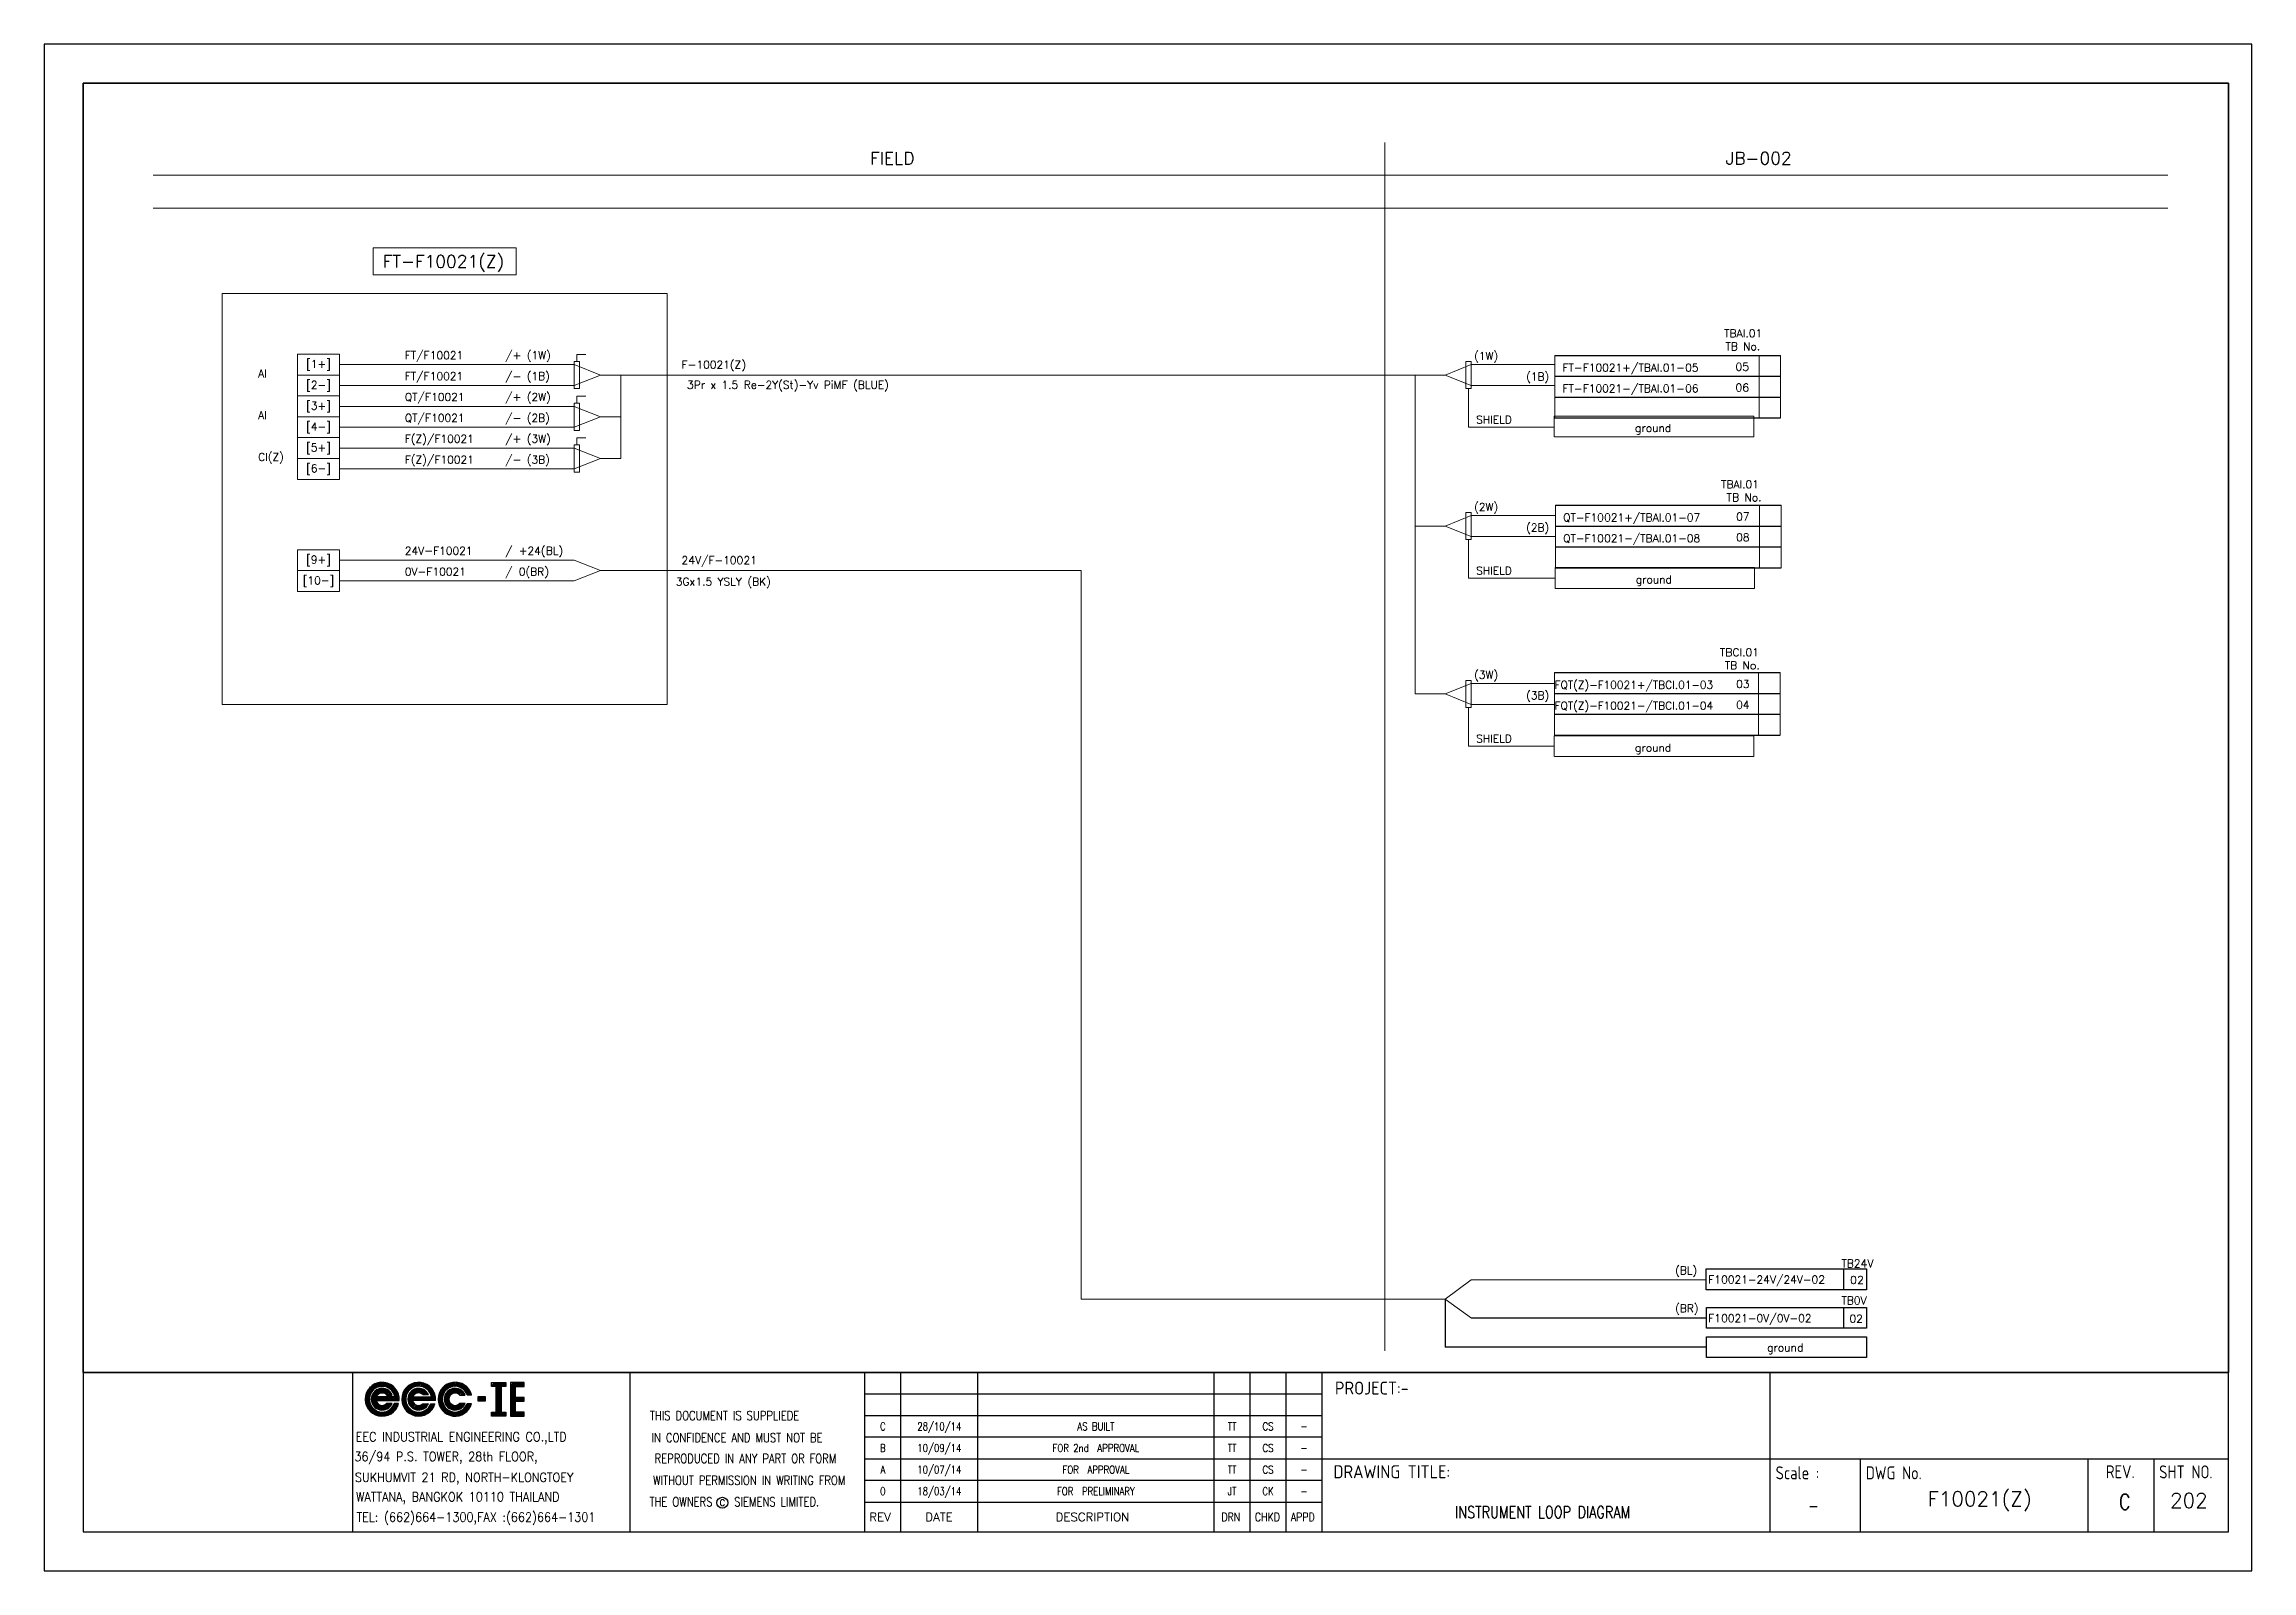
# Model space of a CAD drawing. Header units: millimetres. Extents: x -14942 to 24072, y -50285 to 2207.
# Drawn here: x 1053.3 to 1476.3, y -3573.9 to -3281.4 of the extents above; entities that cross this region are included whole.
import ezdxf
from ezdxf.enums import TextEntityAlignment as Align

# ---------------------------------------------------------------- set-up
doc = ezdxf.new("R2010")
doc.units = ezdxf.units.MM
doc.header["$MEASUREMENT"] = 0
doc.layers.get('0').update_dxf_attribs({"linetype": 'CONTINUOUS'})
for name, color, linetype in [('52049_PAPER A4$0$Frame_A1', 253, 'CONTINUOUS'), ('BORDER', 3, 'CONTINUOUS'), ('INSTRU', 4, 'CONTINUOUS'), ('INSTRUMENT', 1, 'CONTINUOUS'), ('LINE', 3, 'CONTINUOUS'), ('TEXT', 2, 'CONTINUOUS')]:
    doc.layers.add(name, color=color, linetype=linetype)
doc.styles.add('52049_PAPER A4$0$ISO Proportional', font='isocp.shx')
doc.styles.add('52049_PAPER A4$0$ROMANS', font='isocp.shx')
doc.styles.add('52049_PAPER A4$0$Romans-title', font='romans.shx')
doc.styles.add('ROMANS', font='romans')

# ---------------------------------------------------------------- blocks, each defined once
blk = doc.blocks.new('52049_PAPER A4$0$eec-ie')
at = {"layer": '52049_PAPER A4$0$Frame_A1', "color": 0, "lineweight": -3}
for p, q in [((0, 0), (0.87, 0.87)), ((0, -0.08), (0.3, 0.22)), ((0, -0.16), (0.26, 0.1)), ((0, -0.23), (0.24, 0)), ((0.01, 0.09), (0.78, 0.86)), ((0.04, 0.2), (0.68, 0.83)), ((0.09, 0.32), (0.55, 0.78)), ((0.26, 0.57), (0.3, 0.62)), ((0.34, -0.12), (1, 0.53)), ((0.35, -0.04), (0.92, 0.53)), ((0.35, -0.19), (1.07, 0.52)), ((0.36, 0.05), (0.82, 0.51)), ((0.37, -0.26), (0.66, 0.04)), ((0.39, -0.32), (0.74, 0.04)), ((0.4, 0.17), (0.7, 0.47)), ((0.41, -0.37), (0.82, 0.04)), ((1.69, 0.04), (0.64, 0.04)), ((0.65, 0.57), (0.96, 0.88)), ((0.68, -0.17), (0.9, 0.04)), ((0.76, -0.17), (0.98, 0.04)), ((0.77, 0.62), (1.03, 0.88)), ((0.84, -0.17), (1.05, 0.04)), ((0.87, 0.64), (1.1, 0.87)), ((0.87, 0.25), (1.13, 0.51)), ((0.92, -0.17), (1.13, 0.04)), ((0.95, 0.64), (1.17, 0.86)), ((0.96, 0.26), (1.19, 0.49)), ((1, -0.17), (1.21, 0.04)), ((1.03, 0.64), (1.23, 0.84)), ((1.03, 0.25), (1.24, 0.46)), ((1.07, -0.17), (1.29, 0.04)), ((1.09, 0.24), (1.29, 0.44)), ((1.1, 0.63), (1.29, 0.82)), ((1.15, 0.21), (1.34, 0.4)), ((1.15, -0.17), (1.37, 0.04)), ((1.16, 0.62), (1.35, 0.8)), ((1.19, 0.18), (1.38, 0.37)), ((1.22, 0.6), (1.4, 0.78)), ((1.22, 0.15), (1.54, 0.15)), ((1.23, -0.17), (1.44, 0.04)), ((1.25, 0.15), (1.42, 0.33)), ((1.28, 0.57), (1.45, 0.75)), ((1.31, -0.17), (1.52, 0.04)), ((1.32, 0.15), (1.46, 0.29)), ((1.33, 0.55), (1.5, 0.72)), ((1.38, 0.52), (1.54, 0.69)), ((1.39, -0.17), (1.6, 0.04)), ((1.4, 0.15), (1.49, 0.24)), ((1.42, 0.49), (1.59, 0.65)), ((1.46, 0.45), (1.63, 0.62)), ((1.46, -0.17), (1.68, 0.04)), ((1.48, 0.15), (1.52, 0.19)), ((1.5, 0.41), (1.67, 0.58)), ((1.54, 0.37), (1.71, 0.54)), ((1.54, -0.17), (1.9, 0.18)), ((1.57, 0.33), (1.74, 0.49)), ((1.6, 0.28), (1.77, 0.45)), ((1.62, -0.17), (1.91, 0.12)), ((1.63, 0.23), (1.8, 0.4)), ((1.65, 0.17), (1.83, 0.35)), ((1.67, 0.11), (1.86, 0.3)), ((1.69, 0.05), (1.88, 0.24)), ((1.7, -0.17), (1.93, 0.06)), ((2.09, -0.09), (2.37, 0.19)), ((2.1, -0.01), (2.51, 0.41)), ((2.1, -0.17), (2.34, 0.08)), ((2.11, 0.08), (2.88, 0.86)), ((2.13, 0.18), (2.78, 0.83)), ((2.18, 0.31), (2.65, 0.78)), ((2.31, 0.52), (2.45, 0.65)), ((2.44, -0.05), (3.02, 0.52)), ((2.44, -0.13), (3.1, 0.52)), ((2.45, -0.2), (2.78, 0.13)), ((2.46, 0.04), (2.93, 0.51)), ((2.46, -0.26), (2.76, 0.04)), ((2.48, -0.32), (2.84, 0.04)), ((2.49, 0.15), (2.81, 0.47)), ((2.56, 0.45), (2.97, 0.87)), ((2.72, -0.17), (2.92, 0.04)), ((2.73, 0.04), (3.79, 0.04)), ((2.77, 0.59), (3.06, 0.87)), ((2.79, -0.17), (3, 0.04)), ((2.84, 0.19), (3.17, 0.51)), ((2.87, -0.17), (3.08, 0.04)), ((2.89, 0.63), (3.13, 0.87)), ((2.95, -0.17), (3.15, 0.04)), ((2.98, 0.64), (3.2, 0.86)), ((2.98, 0.26), (3.23, 0.5)), ((3.03, -0.17), (3.23, 0.04)), ((3.06, 0.65), (3.27, 0.85)), ((3.07, 0.26), (3.29, 0.48)), ((3.11, -0.17), (3.31, 0.04)), ((3.14, 0.64), (3.33, 0.83)), ((3.14, 0.25), (3.34, 0.46)), ((3.18, -0.17), (3.39, 0.04)), ((3.2, 0.24), (3.39, 0.43)), ((3.21, 0.63), (3.39, 0.81)), ((3.25, 0.21), (3.44, 0.4)), ((3.26, -0.17), (3.47, 0.04)), ((3.27, 0.62), (3.44, 0.79)), ((3.29, 0.18), (3.48, 0.36)), ((3.62, 0.16), (3.31, 0.16)), ((3.33, 0.6), (3.5, 0.77)), ((3.34, -0.17), (3.54, 0.04)), ((3.36, 0.16), (3.52, 0.32)), ((3.38, 0.57), (3.55, 0.74)), ((3.42, -0.17), (3.62, 0.04)), ((3.43, 0.55), (3.59, 0.71)), ((3.43, 0.16), (3.55, 0.28)), ((3.48, 0.52), (3.64, 0.68)), ((3.5, -0.17), (3.7, 0.04)), ((3.51, 0.16), (3.58, 0.23)), ((3.52, 0.48), (3.68, 0.64)), ((3.57, 0.45), (3.72, 0.61)), ((3.57, -0.17), (3.78, 0.04)), ((3.59, 0.16), (3.61, 0.18)), ((3.6, 0.41), (3.76, 0.57)), ((3.64, 0.37), (3.8, 0.53)), ((3.65, -0.17), (3.99, 0.17)), ((3.67, 0.32), (3.83, 0.48)), ((3.7, 0.27), (3.87, 0.44)), ((3.73, 0.22), (3.9, 0.39)), ((3.73, -0.17), (4, 0.11)), ((3.75, 0.17), (3.92, 0.34)), ((3.77, 0.11), (3.95, 0.28)), ((3.79, 0.05), (3.97, 0.23)), ((3.81, -0.17), (4.02, 0.04)), ((4.18, -0.03), (4.57, 0.36)), ((4.18, -0.11), (4.47, 0.18)), ((4.18, -0.18), (4.43, 0.07)), ((4.19, 0.06), (5, 0.86)), ((4.21, 0.16), (4.9, 0.84)), ((4.25, 0.28), (4.78, 0.8)), ((4.34, 0.45), (4.61, 0.71)), ((4.53, -0.15), (5.2, 0.53)), ((4.53, -0.07), (5.13, 0.53)), ((4.54, 0.02), (5.04, 0.52)), ((4.54, -0.22), (4.86, 0.1)), ((4.57, 0.12), (4.93, 0.49)), ((4.69, 0.48), (5.08, 0.87)), ((4.69, 0.32), (4.73, 0.37)), ((4.88, 0.59), (5.16, 0.88)), ((4.96, 0.2), (5.27, 0.52)), ((4.99, 0.63), (5.24, 0.87)), ((5.08, 0.64), (5.31, 0.86)), ((5.09, 0.25), (5.33, 0.5)), ((5.16, 0.64), (5.37, 0.85)), ((5.17, 0.26), (5.39, 0.48)), ((5.24, 0.64), (5.43, 0.83)), ((5.24, 0.25), (5.44, 0.46)), ((5.3, 0.63), (5.49, 0.82)), ((5.3, 0.23), (5.49, 0.43)), ((5.35, 0.2), (5.54, 0.39)), ((5.37, 0.61), (5.55, 0.79)), ((5.39, 0.17), (5.58, 0.36)), ((5.4, 0.15), (5.72, 0.15)), ((5.42, 0.59), (5.6, 0.77)), ((5.46, 0.15), (5.62, 0.32)), ((5.48, 0.57), (5.65, 0.74)), ((5.53, 0.54), (5.7, 0.71)), ((5.53, 0.15), (5.65, 0.27)), ((5.58, 0.51), (5.74, 0.68)), ((5.61, 0.15), (5.68, 0.23)), ((5.62, 0.47), (5.79, 0.64)), ((5.66, 0.44), (5.83, 0.6)), ((5.69, 0.15), (5.71, 0.18)), ((5.7, 0.4), (5.87, 0.56)), ((5.73, 0.36), (5.9, 0.52)), ((5.77, 0.31), (5.94, 0.48)), ((5.8, 0.26), (5.97, 0.43)), ((5.82, 0.21), (6, 0.38)), ((5.85, 0.15), (6.02, 0.33)), ((6.09, 0.15), (5.85, 0.15)), ((5.92, 0.15), (6.05, 0.28)), ((6, 0.15), (6.07, 0.22)), ((6.08, 0.15), (6.09, 0.16)), ((6.9, 0.04), (6.46, 0.04)), ((6.46, 0.04), (6.46, -0.18)), ((6.46, -0.01), (6.51, 0.04)), ((6.46, -0.09), (6.59, 0.04)), ((6.46, -0.17), (6.66, 0.04)), ((6.52, -0.18), (6.74, 0.04)), ((6.6, -0.18), (6.82, 0.04)), ((6.68, -0.18), (6.9, 0.04)), ((6.9, -0.18), (6.9, 0.04)), ((7.23, 0.68), (7.41, 0.86)), ((7.27, 0.64), (7.49, 0.86)), ((7.35, 0.64), (7.57, 0.86)), ((7.43, 0.64), (7.65, 0.86)), ((7.5, 0.64), (7.72, 0.86)), ((7.51, 0.57), (7.8, 0.86)), ((7.51, 0.49), (7.88, 0.86)), ((7.51, 0.41), (7.96, 0.86)), ((7.51, 0.34), (7.78, 0.61)), ((7.51, 0.26), (7.78, 0.53)), ((7.51, 0.18), (7.78, 0.45)), ((7.51, 0.1), (7.78, 0.38)), ((7.51, 0.02), (7.78, 0.3)), ((7.51, -0.05), (7.78, 0.22)), ((7.51, -0.13), (7.78, 0.14)), ((7.51, -0.21), (7.78, 0.07)), ((7.82, 0.64), (8.04, 0.86)), ((7.89, 0.64), (8.06, 0.81)), ((7.97, 0.64), (8.06, 0.73)), ((8.05, 0.64), (8.06, 0.65)), ((8.33, 0.46), (8.74, 0.86)), ((8.33, 0.54), (8.66, 0.86)), ((8.33, 0.38), (8.82, 0.86)), ((8.33, 0.69), (8.5, 0.86)), ((8.33, 0.62), (8.58, 0.86)), ((8.33, 0.3), (8.61, 0.58)), ((8.33, 0.23), (8.61, 0.5)), ((8.33, 0.15), (8.61, 0.42)), ((8.33, 0.07), (8.61, 0.35)), ((8.33, -0.01), (8.61, 0.27)), ((8.33, -0.09), (8.61, 0.19)), ((8.33, -0.16), (8.61, 0.11)), ((8.33, -0.24), (8.61, 0.03)), ((8.33, -0.4), (8.74, 0.01)), ((8.33, -0.32), (8.66, 0.01)), ((8.33, -0.48), (8.82, 0.01)), ((8.67, 0.64), (8.89, 0.86)), ((8.68, -0.21), (8.9, 0.01)), ((8.75, 0.64), (8.97, 0.86)), ((8.75, -0.21), (8.97, 0.01)), ((8.83, 0.64), (9.05, 0.86)), ((8.83, -0.21), (9.05, 0.01)), ((8.91, 0.64), (9.11, 0.84)), ((8.99, 0.64), (9.11, 0.76)), ((9.06, 0.64), (9.11, 0.69)), ((0.02, -0.3), (0.23, -0.08)), ((0.03, -0.36), (0.23, -0.16)), ((0.05, -0.42), (0.24, -0.23)), ((0.07, -0.47), (0.26, -0.29)), ((0.1, -0.53), (0.27, -0.35)), ((0.12, -0.58), (0.3, -0.4)), ((0.15, -0.63), (0.32, -0.46)), ((0.19, -0.67), (0.35, -0.5)), ((0.22, -0.72), (0.39, -0.55)), ((0.26, -0.76), (0.42, -0.59)), ((0.3, -0.8), (0.46, -0.63)), ((0.34, -0.83), (0.5, -0.67)), ((0.38, -0.87), (0.55, -0.7)), ((0.42, -0.9), (0.59, -0.73)), ((0.44, -0.42), (0.64, -0.22)), ((0.47, -0.47), (0.66, -0.27)), ((0.47, -0.93), (0.65, -0.76)), ((0.5, -0.51), (0.69, -0.32)), ((0.52, -0.96), (0.7, -0.78)), ((0.54, -0.55), (0.73, -0.36)), ((0.58, -0.59), (0.78, -0.39)), ((0.58, -0.98), (0.76, -0.8)), ((0.62, -0.17), (1.94, -0.17)), ((0.63, -0.62), (0.83, -0.42)), ((0.63, -1.01), (0.82, -0.82)), ((0.68, -0.65), (0.89, -0.44)), ((0.69, -1.03), (0.89, -0.83)), ((0.73, -0.67), (0.96, -0.45)), ((0.75, -1.04), (0.96, -0.83)), ((0.79, -0.69), (1.04, -0.44)), ((0.82, -1.05), (1.04, -0.83)), ((0.85, -0.71), (1.19, -0.37)), ((0.89, -1.06), (1.14, -0.81)), ((0.92, -0.72), (1.29, -0.34)), ((0.96, -1.07), (1.25, -0.77)), ((1, -0.72), (1.37, -0.34)), ((1.04, -1.06), (1.76, -0.34)), ((1.09, -0.71), (1.45, -0.34)), ((1.13, -1.05), (1.84, -0.34)), ((1.2, -0.67), (1.53, -0.34)), ((1.54, -0.34), (1.22, -0.34)), ((1.23, -1.03), (1.9, -0.36)), ((1.35, -0.99), (1.86, -0.48)), ((1.53, -0.88), (1.76, -0.66)), ((1.65, -0.38), (1.68, -0.34)), ((1.91, -0.34), (1.66, -0.34)), ((1.78, -0.17), (1.94, -0.01)), ((1.85, -0.17), (1.94, -0.09)), ((1.93, -0.17), (1.94, -0.17)), ((2.1, -0.24), (2.32, -0.02)), ((2.11, -0.3), (2.32, -0.1)), ((2.13, -0.36), (2.32, -0.17)), ((2.15, -0.42), (2.33, -0.24)), ((2.17, -0.48), (2.35, -0.3)), ((2.2, -0.53), (2.37, -0.36)), ((2.22, -0.58), (2.39, -0.42)), ((2.25, -0.63), (2.42, -0.47)), ((2.29, -0.68), (2.45, -0.51)), ((2.32, -0.72), (2.48, -0.56)), ((2.36, -0.76), (2.52, -0.6)), ((2.4, -0.8), (2.56, -0.64)), ((2.44, -0.84), (2.6, -0.68)), ((2.48, -0.87), (2.64, -0.71)), ((2.51, -0.38), (2.71, -0.17)), ((2.53, -0.9), (2.69, -0.74)), ((2.54, -0.43), (2.73, -0.23)), ((2.57, -0.47), (2.76, -0.28)), ((2.58, -0.93), (2.74, -0.77)), ((2.6, -0.51), (2.79, -0.33)), ((2.63, -0.96), (2.8, -0.79)), ((2.64, -0.55), (2.83, -0.37)), ((2.68, -0.98), (2.86, -0.81)), ((2.69, -0.59), (2.87, -0.4)), ((4.02, -0.17), (2.71, -0.17)), ((2.73, -0.62), (2.93, -0.43)), ((2.74, -1.01), (2.92, -0.82)), ((2.78, -0.65), (2.99, -0.44)), ((2.8, -1.02), (2.99, -0.83)), ((2.84, -0.67), (3.06, -0.45)), ((2.86, -1.04), (3.06, -0.84)), ((2.9, -0.69), (3.14, -0.44)), ((2.92, -1.05), (3.14, -0.83)), ((2.96, -0.7), (3.32, -0.35)), ((2.99, -1.06), (3.24, -0.81)), ((3.03, -0.71), (3.39, -0.35)), ((3.07, -1.06), (3.36, -0.77)), ((3.11, -0.71), (3.47, -0.35)), ((3.15, -1.06), (3.86, -0.35)), ((3.2, -0.7), (3.55, -0.35)), ((3.24, -1.04), (3.94, -0.35)), ((3.31, -0.35), (3.62, -0.35)), ((3.32, -0.65), (3.62, -0.36)), ((3.35, -1.02), (3.98, -0.38)), ((3.48, -0.97), (3.93, -0.51)), ((3.74, -0.39), (3.78, -0.35)), ((3.76, -0.35), (3.99, -0.35)), ((3.89, -0.17), (4.02, -0.03)), ((3.96, -0.17), (4.03, -0.11)), ((4.19, -0.25), (4.42, -0.03)), ((4.21, -0.32), (4.41, -0.11)), ((4.22, -0.38), (4.42, -0.18)), ((4.24, -0.44), (4.43, -0.25)), ((4.26, -0.49), (4.45, -0.31)), ((4.29, -0.54), (4.47, -0.37)), ((4.32, -0.59), (4.49, -0.42)), ((4.35, -0.64), (4.52, -0.47)), ((4.38, -0.69), (4.55, -0.52)), ((4.42, -0.73), (4.58, -0.56)), ((4.45, -0.77), (4.62, -0.6)), ((4.49, -0.81), (4.66, -0.64)), ((4.53, -0.84), (4.7, -0.68)), ((4.56, -0.28), (4.8, -0.03)), ((4.58, -0.33), (4.8, -0.11)), ((4.58, -0.88), (4.75, -0.71)), ((4.6, -0.39), (4.81, -0.18)), ((4.62, -0.91), (4.8, -0.74)), ((4.63, -0.44), (4.83, -0.24)), ((4.66, -0.48), (4.86, -0.29)), ((4.67, -0.94), (4.85, -0.77)), ((4.7, -0.52), (4.89, -0.33)), ((4.72, -0.97), (4.9, -0.79)), ((4.74, -0.56), (4.93, -0.37)), ((4.78, -0.6), (4.98, -0.4)), ((4.78, -0.99), (4.96, -0.81)), ((4.83, -0.63), (5.03, -0.43)), ((4.83, -1.01), (5.03, -0.82)), ((4.88, -0.66), (5.09, -0.44)), ((4.89, -1.03), (5.1, -0.83)), ((4.93, -0.68), (5.17, -0.45)), ((4.96, -1.05), (5.17, -0.83)), ((4.99, -0.7), (5.26, -0.43)), ((5.02, -1.06), (5.26, -0.82)), ((5.06, -0.71), (5.43, -0.34)), ((5.09, -1.06), (5.36, -0.8)), ((5.13, -0.72), (5.5, -0.34)), ((5.17, -1.07), (5.49, -0.75)), ((5.21, -0.71), (5.58, -0.34)), ((5.25, -1.06), (5.97, -0.34)), ((5.3, -0.7), (5.66, -0.34)), ((5.35, -1.05), (6.05, -0.34)), ((5.72, -0.34), (5.4, -0.34)), ((5.43, -0.65), (5.71, -0.37)), ((5.45, -1.02), (6.07, -0.4)), ((5.58, -0.96), (6.02, -0.53)), ((5.81, -0.43), (5.89, -0.34)), ((5.85, -0.34), (6.09, -0.34)), ((6.46, -0.18), (6.9, -0.18)), ((6.75, -0.18), (6.9, -0.04)), ((6.83, -0.18), (6.9, -0.12)), ((7.23, -0.95), (7.34, -0.84)), ((7.23, -0.88), (7.26, -0.84)), ((7.23, -1.03), (7.42, -0.84)), ((7.28, -1.07), (7.5, -0.84)), ((7.35, -1.07), (7.78, -0.64)), ((7.43, -1.07), (7.78, -0.71)), ((7.51, -0.29), (7.78, -0.01)), ((7.51, -0.37), (7.78, -0.09)), ((7.51, -0.44), (7.78, -0.17)), ((7.51, -0.52), (7.78, -0.25)), ((7.51, -0.6), (7.78, -0.32)), ((7.51, -0.68), (7.78, -0.4)), ((7.51, -0.76), (7.78, -0.48)), ((7.51, -0.83), (7.78, -0.56)), ((7.51, -1.07), (7.78, -0.79)), ((7.59, -1.07), (7.81, -0.84)), ((7.67, -1.07), (7.89, -0.84)), ((7.74, -1.07), (7.96, -0.84)), ((7.82, -1.07), (8.04, -0.84)), ((7.9, -1.07), (8.06, -0.91)), ((7.98, -1.07), (8.06, -0.98)), ((8.06, -1.07), (8.06, -1.06)), ((8.33, -0.55), (8.61, -0.28)), ((8.33, -0.63), (8.61, -0.36)), ((8.33, -0.71), (8.61, -0.43)), ((8.33, -0.79), (8.61, -0.51)), ((8.33, -0.86), (8.61, -0.59)), ((8.33, -0.94), (8.61, -0.67)), ((8.33, -1.02), (8.61, -0.75)), ((8.37, -1.07), (8.61, -0.82)), ((8.45, -1.07), (8.67, -0.84)), ((8.52, -1.07), (8.74, -0.84)), ((8.6, -1.07), (8.82, -0.84)), ((8.68, -1.07), (8.9, -0.84)), ((8.76, -1.07), (8.98, -0.84)), ((8.84, -1.07), (9.06, -0.84)), ((8.91, -0.21), (9.11, -0.02)), ((8.91, -1.07), (9.11, -0.87)), ((8.99, -0.21), (9.11, -0.09)), ((8.99, -1.07), (9.11, -0.95)), ((9.07, -0.21), (9.11, -0.17)), ((9.07, -1.07), (9.11, -1.03))]:
    blk.add_line(p, q, dxfattribs=at)
for points in [[(7.23, 0.86), (8.06, 0.86), (8.06, 0.64), (7.78, 0.64), (7.78, -0.84), (8.06, -0.84), (8.06, -1.07), (7.23, -1.07), (7.23, -0.84), (7.51, -0.84), (7.51, 0.64), (7.23, 0.64)], [(8.61, 0.01), (8.61, 0.64), (9.11, 0.64), (9.11, 0.86), (8.33, 0.86), (8.33, -1.07), (9.11, -1.07), (9.11, -0.84), (8.61, -0.84), (8.61, -0.21), (9.11, -0.21), (9.11, 0.01)]]:
    blk.add_lwpolyline(points, close=True, dxfattribs=at)
for centre, radius, start, end in [((0.97, -0.09), 0.972, 355.3439, 345.1466), ((0.97, -0.09), 0.737, 10.5243, 340.256), ((0.97, -0.09), 0.623, 23.5697, 336.4303), ((0.97, -0.09), 0.354, 44.7876, 157.6107), ((3.06, -0.09), 0.967, 355.6074, 344.7747), ((3.06, -0.09), 0.742, 10.0766, 339.9937), ((3.06, -0.09), 0.618, 24.2545, 335.7455), ((3.06, -0.09), 0.358, 45.1096, 158.7579), ((5.15, -0.09), 0.972, 14.8534, 345.1466), ((5.15, -0.09), 0.737, 19.744, 340.256), ((5.15, -0.09), 0.623, 23.5697, 336.4303), ((5.15, -0.09), 0.354, 44.7876, 315.2124), ((0.97, -0.09), 0.354, 192.8901, 315.2124), ((3.06, -0.09), 0.358, 191.9242, 314.8904)]:
    blk.add_arc(centre, radius, start, end, dxfattribs=at)
blk = doc.blocks.new('52049_PAPER A4$0$eec logo')
at = {"color": 7, "xscale": 2.786697286423482, "yscale": 2.786697286423482, "zscale": 2.786697286423482}
blk.add_blockref('52049_PAPER A4$0$eec-ie', (50.01, 25.95), dxfattribs=at)
blk = doc.blocks.new('A$C089E5181')
at = {"color": 3}
for p, q in [((-415.5, 38.01), (-4.5, 38.01)), ((-363.94, 38.01), (-363.94, 7.5)), ((-310.77, 38.01), (-310.77, 7.5)), ((-265.75, 7.5), (-265.75, 38.01)), ((-258.85, 7.5), (-258.85, 38.01)), ((-244.11, 7.5), (-244.11, 38.01)), ((-198.84, 7.5), (-198.84, 38.01)), ((-191.95, 7.5), (-191.95, 38.01)), ((-185.05, 7.5), (-185.05, 38.01)), ((-178.16, 38.01), (-178.16, 7.5)), ((-92.38, 38.01), (-92.38, 7.5)), ((-178.16, 21.46), (-4.5, 21.46)), ((-75.06, 21.46), (-75.06, 7.5)), ((-31.4, 21.46), (-31.4, 7.5)), ((-18.75, 21.46), (-18.75, 7.5)), ((-265.75, 13.19), (-178.16, 13.19))]:
    blk.add_line(p, q, dxfattribs=at)
at = {"color": 1}
for p, q in [((-178.16, 33.87), (-265.75, 33.87)), ((-265.75, 29.74), (-178.16, 29.74)), ((-178.16, 25.6), (-265.75, 25.6)), ((-265.75, 21.46), (-178.16, 21.46)), ((-178.16, 17.33), (-265.75, 17.33))]:
    blk.add_line(p, q, dxfattribs=at)
at = {"color": 7}
for p, q in [((-4.5, 38.01), (-96.38, 38.01)), ((-92.38, 38.01), (-92.38, 19.85))]:
    blk.add_line(p, q, dxfattribs=at)
blk.add_lwpolyline([(0, 0), (0, 292.5), (-423, 292.5), (-423, 0)], close=True, dxfattribs=at)
blk.add_lwpolyline([(-415.5, 285), (-4.5, 285), (-4.5, 38.01), (-415.5, 38.01)], close=True)
at = {"color": 3}
blk.add_lwpolyline([(-4.5, 7.5), (-4.5, 285), (-415.5, 285), (-415.5, 7.5)], close=True, dxfattribs=at)
at = {"color": 2}
blk.add_circle((-293.05, 13.05), 1.05, dxfattribs=at)
at = {"color": 3, "xscale": 1.200000000000001, "yscale": 1.200000000000001, "zscale": 1.200000000000001}
blk.add_blockref('52049_PAPER A4$0$eec logo', (-421.49, 2.05), dxfattribs=at)
at = {"color": 2, "style": '52049_PAPER A4$0$ISO Proportional'}
for s, height, p in [('PROJECT:-', 2.482, (-168.61, 35.02)), ('DRAWING TITLE:', 2.4821, (-164.78, 18.99))]:
    blk.add_text(s, height=height, dxfattribs=at).set_placement(p, align=Align.MIDDLE_CENTER)
at = {"color": 2, "style": '52049_PAPER A4$0$Romans-title', "width": 0.8}
for s, p in [('THIS DOCUMENT IS SUPPLIEDE', (-292.63, 29.75)), ('IN CONFIDENCE AND MUST NOT BE', (-290.24, 25.51)), (' REPRODUCED IN ANY PART OR FORM', (-289.1, 21.53)), (' WITHOUT PERMISSION IN WRITING FROM ', (-287.9, 17.35)), ('THE OWNERS   SIEMENS LIMITED. ', (-290.28, 13.22))]:
    blk.add_text(s, height=1.75, dxfattribs=at).set_placement(p, align=Align.MIDDLE)
at = {"color": 2, "style": '52049_PAPER A4$0$Romans-title'}
for s, height, width, p in [('EEC INDUSTRIAL ENGINEERING CO.,LTD', 1.75, 0.9, (-363.31, 24.81)), ('36/94 P.S. TOWER, 28th FLOOR,', 1.75, 0.9, (-363.55, 21.03, -1.75)), ('SUKHUMVIT 21 RD, NORTH-KLONGTOEY', 1.75, 0.9, (-363.45, 17.05, -1.75)), ('WATTANA, BANGKOK 10110 THAILAND ', 1.75, 0.9, (-363.25, 13.31, -1.75)), ('TEL: (662)664-1300,FAX :(662)664-1301', 1.75, 0.9, (-363.14, 9.42, -1.75)), ('DRN', 1.655, 0.8, (-197.44, 9.49)), ('CHKD', 1.655, 0.8, (-191.03, 9.49)), ('APPD', 1.655, 0.8, (-184.14, 9.49))]:
    blk.add_text(s, height=height, dxfattribs=dict(at, width=width)).set_placement(p)
at = {"color": 2}
for s, height, style, width, p in [('C', 1.5, '52049_PAPER A4$0$Romans-title', 0.8, (-262.3, 27.67)), ('28/10/14', 1.5, '52049_PAPER A4$0$Romans-title', 0.8, (-251.48, 27.67)), ('AS BUILT', 1.5, '52049_PAPER A4$0$Romans-title', 0.8, (-221.48, 27.67)), ('TT', 1.5, '52049_PAPER A4$0$Romans-title', 0.8, (-195.39, 27.67)), ('CS', 1.5, '52049_PAPER A4$0$Romans-title', 0.8, (-188.5, 27.67)), ('-', 1.5, '52049_PAPER A4$0$Romans-title', 0.8, (-181.6, 27.67)), ('B', 1.5, '52049_PAPER A4$0$Romans-title', 0.8, (-262.3, 23.53)), ('10/09/14', 1.5, '52049_PAPER A4$0$Romans-title', 0.8, (-251.48, 23.53)), ('FOR 2nd  APPROVAL', 1.5, '52049_PAPER A4$0$Romans-title', 0.8, (-221.48, 23.53)), ('TT', 1.5, '52049_PAPER A4$0$Romans-title', 0.8, (-195.39, 23.53)), ('CS', 1.5, '52049_PAPER A4$0$Romans-title', 0.8, (-188.5, 23.53)), ('-', 1.5, '52049_PAPER A4$0$Romans-title', 0.8, (-181.6, 23.53)), ('A', 1.5, '52049_PAPER A4$0$Romans-title', 0.8, (-262.3, 19.39)), ('10/07/14', 1.5, '52049_PAPER A4$0$Romans-title', 0.8, (-251.48, 19.39)), ('FOR  APPROVAL', 1.5, '52049_PAPER A4$0$Romans-title', 0.8, (-221.48, 19.39)), ('TT', 1.5, '52049_PAPER A4$0$Romans-title', 0.8, (-195.39, 19.39)), ('CS', 1.5, '52049_PAPER A4$0$Romans-title', 0.8, (-188.5, 19.39)), ('-', 1.5, '52049_PAPER A4$0$Romans-title', 0.8, (-181.6, 19.39)), ('Scale :', 2.482, '52049_PAPER A4$0$ROMANS', 0.9, (-87.06, 18.78)), ('DWG No.', 2.482, '52049_PAPER A4$0$ROMANS', 0.9, (-68.61, 18.78)), ('REV.', 2.482, '52049_PAPER A4$0$ROMANS', 0.9, (-25.21, 18.99)), ('SHT NO.', 2.482, '52049_PAPER A4$0$ROMANS', 0.9, (-12.64, 18.96)), ('0', 1.5, '52049_PAPER A4$0$Romans-title', 0.8, (-262.3, 15.26)), ('18/03/14', 1.5, '52049_PAPER A4$0$Romans-title', 0.8, (-251.48, 15.26)), ('FOR  PRELIMINARY', 1.5, '52049_PAPER A4$0$Romans-title', 0.8, (-221.48, 15.26)), ('JT', 1.5, '52049_PAPER A4$0$Romans-title', 0.8, (-195.39, 15.26)), ('CK', 1.5, '52049_PAPER A4$0$Romans-title', 0.8, (-188.5, 15.26)), ('-', 1.5, '52049_PAPER A4$0$Romans-title', 0.8, (-181.6, 15.26)), ('C', 3, '52049_PAPER A4$0$Romans-title', 0.8, (-24.36, 13.21)), ('-', 2.25, '52049_PAPER A4$0$Romans-title', 0.8, (-84, 12.48))]:
    blk.add_text(s, height=height, dxfattribs=dict(at, style=style, width=width)).set_placement(p, align=Align.MIDDLE_CENTER)
at = {"color": 2, "style": '52049_PAPER A4$0$Romans-title'}
blk.add_text('C', height=1.19, dxfattribs=at).set_placement((-293.05, 13.05), align=Align.MIDDLE)
for s, height, p in [('REV', 1.655, (-264.9, 9.49)), ('DATE', 1.655, (-254.17, 9.49)), ('DESCRIPTION', 1.6548, (-229.2, 9.49))]:
    blk.add_text(s, height=height, dxfattribs=at).set_placement(p)
at = {"layer": 'TEXT', "style": 'ROMANS', "width": 0.8}
blk.add_text('INSTRUMENT LOOP DIAGRAM ', height=2.25, dxfattribs=at).set_placement((-135.27, 11.24), align=Align.MIDDLE_CENTER)
blk = doc.blocks.new('Box')
at = {"layer": 'INSTRU', "color": 7, "lineweight": 13}
for p, q in [((660.48, -1853.29), (660.48, -1865.26)), ((699.59, -1853.29), (699.59, -1865.26)), ((703.72, -1853.29), (703.72, -1865.26))]:
    blk.add_line(p, q, dxfattribs=at)
at = {"layer": 'INSTRUMENT', "color": 7}
for p, q in [((660.48, -1853.29), (703.72, -1853.29)), ((660.48, -1857.28), (703.72, -1857.28)), ((660.48, -1861.27), (703.72, -1861.27)), ((660.48, -1865.26), (703.72, -1865.26))]:
    blk.add_line(p, q, dxfattribs=at)
blk = doc.blocks.new('AA')
at = {"layer": 'INSTRU', "color": 7, "lineweight": 13}
for p, q in [((660.4, -1836.06), (674.52, -1836.06)), ((660.4, -1836.06), (660.4, -1840.06)), ((667.71, -1836.06), (698.6, -1836.06)), ((698.6, -1836.06), (698.6, -1840.06)), ((660.41, -1840.06), (698.6, -1840.06))]:
    blk.add_line(p, q, dxfattribs=at)
at = {"layer": 'TEXT', "color": 7, "lineweight": 13, "style": 'ROMANS'}
blk.add_text('ground', height=1.5, dxfattribs=at).set_placement((675.86, -1839.1))
blk = doc.blocks.new('OO')
at = {"layer": 'INSTRUMENT', "color": 7}
blk.add_line((715.86, -2010.2), (715.86, -2014.19), dxfattribs=at)
blk.add_lwpolyline([(689.59, -2010.2), (720.26, -2010.2), (720.26, -2014.19), (689.59, -2014.19)], close=True, dxfattribs=at)
blk = doc.blocks.new('444')
at = {"layer": 'INSTRUMENT', "color": 7}
blk.add_lwpolyline([(850.71, -1511.74), (881.38, -1511.74), (881.38, -1515.73), (850.71, -1515.73)], close=True, dxfattribs=at)
at = {"layer": 'TEXT', "color": 7, "lineweight": 13, "style": 'ROMANS'}
blk.add_text('ground', height=1.5, dxfattribs=at).set_placement((862.34, -1514.57))

msp = doc.modelspace()

# ---------------------------------------------------------------- linework, layer by layer
at = {"layer": 'BORDER', "color": 7, "lineweight": 13, "ltscale": 2.5}
msp.add_line((1310.22, -3300.25), (1310.22, -3531.79), dxfattribs=at)
at = {"layer": 'BORDER', "color": 7, "lineweight": 13}
for p, q in [((1074.19, -3306.55), (1460.22, -3306.55)), ((1074.19, -3312.85), (1460.22, -3312.85))]:
    msp.add_line(p, q, dxfattribs=at)
at = {"layer": 'INSTRU', "color": 7, "lineweight": 13}
for p, q in [((1101.89, -3340.81), (1109.89, -3340.81)), ((1101.89, -3340.81), (1101.89, -3344.81)), ((1109.89, -3340.81), (1109.89, -3344.81)), ((1101.89, -3344.81), (1109.89, -3344.81)), ((1101.89, -3344.81), (1101.89, -3348.81)), ((1109.89, -3344.81), (1109.89, -3348.81)), ((1101.89, -3348.81), (1109.89, -3348.81)), ((1101.89, -3348.81), (1101.89, -3352.81)), ((1101.89, -3348.81), (1109.89, -3348.81)), ((1109.89, -3348.81), (1109.89, -3352.81)), ((1101.89, -3352.81), (1109.89, -3352.81)), ((1101.89, -3352.81), (1101.89, -3356.81)), ((1109.89, -3352.81), (1109.89, -3356.81)), ((1101.89, -3356.81), (1109.89, -3356.81)), ((1101.89, -3356.81), (1101.89, -3360.81)), ((1101.89, -3356.81), (1109.89, -3356.81)), ((1101.89, -3356.81), (1109.89, -3356.81)), ((1109.89, -3356.81), (1109.89, -3360.81)), ((1101.89, -3360.81), (1109.89, -3360.81)), ((1101.89, -3360.81), (1101.89, -3364.81)), ((1109.89, -3360.81), (1109.89, -3364.81)), ((1101.89, -3364.81), (1109.89, -3364.81)), ((1101.89, -3378.27), (1109.89, -3378.27)), ((1101.89, -3378.27), (1109.89, -3378.27)), ((1101.89, -3378.27), (1109.89, -3378.27)), ((1101.89, -3378.27), (1101.89, -3382.27)), ((1109.89, -3378.27), (1109.89, -3382.27)), ((1101.89, -3382.27), (1101.89, -3386.27)), ((1101.89, -3382.27), (1109.89, -3382.27)), ((1109.89, -3382.27), (1109.89, -3386.27)), ((1101.89, -3386.27), (1109.89, -3386.27))]:
    msp.add_line(p, q, dxfattribs=at)
at = {"layer": 'INSTRUMENT', "color": 7}
for p, q in [((1321.77, -3521.85), (1321.77, -3531.05)), ((1371.83, -3525.48), (1326.82, -3525.48)), ((1371.83, -3531.05), (1321.77, -3531.05))]:
    msp.add_line(p, q, dxfattribs=at)
at = {"layer": 'LINE', "color": 7, "lineweight": 13}
for p, q in [((1116.37, -3320.41), (1143.77, -3320.41)), ((1116.37, -3320.41), (1116.37, -3325.62)), ((1143.77, -3320.41), (1143.77, -3325.62)), ((1116.37, -3325.62), (1143.77, -3325.62)), ((1155.41, -3340.87), (1157.12, -3340.87)), ((1109.89, -3342.81), (1154.91, -3342.81)), ((1154.91, -3342.21), (1154.91, -3347.41)), ((1154.91, -3342.21), (1155.91, -3342.21)), ((1159.91, -3344.81), (1154.91, -3342.81)), ((1154.91, -3346.81), (1159.91, -3344.81)), ((1155.91, -3342.21), (1155.91, -3347.41)), ((1159.91, -3344.81), (1321.74, -3344.81)), ((1163.81, -3352.81), (1163.81, -3344.81)), ((1316.03, -3405.92), (1316.03, -3344.81)), ((1321.74, -3344.81), (1326.74, -3342.81)), ((1321.74, -3344.81), (1326.74, -3346.81)), ((1326.74, -3342.21), (1325.74, -3342.21)), ((1325.74, -3342.21), (1325.74, -3347.41)), ((1326.74, -3342.21), (1326.74, -3347.41)), ((1342.68, -3342.81), (1326.74, -3342.81)), ((1109.89, -3346.81), (1154.91, -3346.81)), ((1154.91, -3347.41), (1155.91, -3347.41)), ((1155.41, -3348.87), (1157.12, -3348.87)), ((1326.74, -3347.41), (1325.74, -3347.41)), ((1326.24, -3347.41), (1326.24, -3354.81)), ((1342.68, -3346.81), (1326.74, -3346.81)), ((1109.89, -3350.81), (1154.91, -3350.81)), ((1154.91, -3350.21), (1154.91, -3355.41)), ((1154.91, -3350.21), (1155.91, -3350.21)), ((1159.91, -3352.81), (1154.91, -3350.81)), ((1154.91, -3354.81), (1159.91, -3352.81)), ((1155.91, -3350.21), (1155.91, -3355.41)), ((1159.91, -3352.81), (1163.81, -3352.81)), ((1163.81, -3360.81), (1163.81, -3352.81)), ((1109.89, -3354.81), (1154.91, -3354.81)), ((1154.91, -3355.41), (1155.91, -3355.41)), ((1154.91, -3358.21), (1154.91, -3363.41)), ((1154.91, -3358.21), (1155.91, -3358.21)), ((1155.41, -3356.87), (1157.12, -3356.87)), ((1155.91, -3358.21), (1155.91, -3363.41)), ((1342.68, -3354.81), (1326.24, -3354.81)), ((1109.89, -3358.81), (1154.91, -3358.81)), ((1109.89, -3362.81), (1154.91, -3362.81)), ((1159.91, -3360.81), (1154.91, -3358.81)), ((1154.91, -3362.81), (1159.91, -3360.81)), ((1159.91, -3360.81), (1163.81, -3360.81)), ((1154.91, -3363.41), (1155.91, -3363.41)), ((1326.74, -3371.14), (1325.74, -3371.14)), ((1325.74, -3371.14), (1325.74, -3376.34)), ((1326.74, -3371.14), (1326.74, -3376.34)), ((1321.74, -3373.74), (1316.03, -3373.74)), ((1321.74, -3373.74), (1326.74, -3371.74)), ((1321.74, -3373.74), (1326.74, -3375.74)), ((1342.91, -3371.74), (1326.74, -3371.74)), ((1326.74, -3376.34), (1325.74, -3376.34)), ((1326.24, -3376.34), (1326.24, -3383.74)), ((1342.91, -3375.74), (1326.74, -3375.74)), ((1109.89, -3380.27), (1154.91, -3380.27)), ((1159.91, -3382.27), (1154.91, -3380.27)), ((1154.91, -3384.27), (1159.91, -3382.27)), ((1159.91, -3382.27), (1252, -3382.27)), ((1342.84, -3383.74), (1326.24, -3383.74)), ((1109.89, -3384.27), (1154.91, -3384.27)), ((1321.74, -3405.92), (1326.74, -3403.92)), ((1325.74, -3403.32), (1325.74, -3408.52)), ((1326.74, -3403.32), (1325.74, -3403.32)), ((1326.74, -3403.32), (1326.74, -3408.52)), ((1342.68, -3403.92), (1326.74, -3403.92)), ((1316.03, -3405.92), (1321.74, -3405.92)), ((1321.74, -3405.92), (1326.74, -3407.92)), ((1326.74, -3408.52), (1325.74, -3408.52)), ((1326.24, -3408.52), (1326.24, -3415.92)), ((1342.68, -3407.92), (1326.74, -3407.92)), ((1342.68, -3415.92), (1326.24, -3415.92)), ((1321.77, -3521.85), (1326.77, -3518.19)), ((1371.79, -3518.19), (1326.77, -3518.19)), ((1321.74, -3521.84), (1252, -3521.84)), ((1326.81, -3525.48), (1321.77, -3521.85))]:
    msp.add_line(p, q, dxfattribs=at)
at = {"layer": 'LINE', "color": 7, "lineweight": 13, "ltscale": 8}
for p, q in [((1087.45, -3407.93), (1087.45, -3329.2)), ((1172.68, -3329.2), (1087.45, -3329.2)), ((1172.68, -3407.93), (1172.68, -3329.2)), ((1172.68, -3407.93), (1087.45, -3407.93))]:
    msp.add_line(p, q, dxfattribs=at)
at = {"layer": 'TEXT', "color": 7, "lineweight": 13}
for p, q in [((1155.41, -3342.21), (1155.41, -3340.87)), ((1155.41, -3350.21), (1155.41, -3348.87)), ((1155.41, -3358.21), (1155.41, -3356.87)), ((1252, -3382.27), (1252, -3521.84))]:
    msp.add_line(p, q, dxfattribs=at)

# ---------------------------------------------------------------- block references
at = {"layer": 'INSTRUMENT', "color": 1}
for name, p in [('Box', (682.32, -1487.75)), ('AA', (682.28, -1516.6)), ('Box', (682.42, -1516.46)), ('AA', (682.43, -1545.63)), ('Box', (682.24, -1548.53)), ('AA', (682.28, -1577.86)), ('OO', (682.22, -1505.88)), ('OO', (682.23, -1513.24))]:
    msp.add_blockref(name, p, dxfattribs=at)
at = {"layer": 'INSTRUMENT', "color": 7}
msp.add_blockref('444', (521.12, -2017.32), dxfattribs=at)
at = {"layer": 'LINE', "color": 7, "lineweight": 13}
msp.add_blockref('A$C089E5181', (1476.33, -3573.92), dxfattribs=at)

# ---------------------------------------------------------------- texts
at = {"layer": 'TEXT', "color": 7, "lineweight": 13, "style": 'ROMANS'}
for s, height, p in [('FIELD', 2.4, (1211.55, -3304.48)), ('JB-002', 2.4, (1375.51, -3304.48)), ('FT-F10021(Z)', 2.4, (1118.2, -3324.23)), ('TBAI.01', 1.5, (1375.24, -3337.58)), ('FT/F10021', 1.5, (1122.44, -3341.77)), ('/+ (1W)', 1.5, (1141.68, -3341.77)), ('(1W)', 1.5, (1327.33, -3341.9)), ('TB No.', 1.5, (1375.46, -3340.08)), ('AI', 1.5, (1094.31, -3345.26)), ('FT/F10021', 1.5, (1122.44, -3345.77)), ('/- (1B)', 1.5, (1141.68, -3345.77)), ('F-10021(Z)', 1.5, (1175.47, -3343.59)), (' 3Pr x 1.5 Re-2Y(St)-Yv PiMF (BLUE)', 1.5, (1175.47, -3347.44)), ('(1B)', 1.5, (1337.27, -3345.85)), ('FT-F10021+/TBAI.01-05', 1.5, (1344.26, -3344.14)), ('05', 1.5, (1377.42, -3343.98)), ('QT/F10021', 1.5, (1122.44, -3349.77)), ('/+ (2W)', 1.5, (1141.68, -3349.77)), ('FT-F10021-/TBAI.01-06', 1.5, (1344.26, -3348.13)), ('06', 1.5, (1377.42, -3347.96)), ('AI', 1.5, (1094.31, -3353.26)), ('QT/F10021', 1.5, (1122.44, -3353.77)), ('/- (2B)', 1.5, (1141.68, -3353.77)), ('SHIELD', 1.5, (1327.68, -3354.12)), ('F(Z)/F10021', 1.5, (1122.44, -3357.77)), ('/+ (3W)', 1.5, (1141.68, -3357.77)), ('CI(Z)', 1.5, (1094.31, -3361.26)), ('F(Z)/F10021', 1.5, (1122.44, -3361.77)), ('/- (3B)', 1.5, (1141.68, -3361.77)), ('TBAI.01', 1.5, (1374.62, -3366.51)), ('(2W)', 1.5, (1327.33, -3370.83)), ('QT-F10021+/TBAI.01-07', 1.5, (1344.36, -3372.85)), ('TB No.', 1.5, (1375.7, -3369.01)), ('07', 1.5, (1377.52, -3372.68)), ('(2B)', 1.5, (1337.27, -3374.78)), ('QT-F10021-/TBAI.01-08', 1.5, (1344.36, -3376.84)), ('08', 1.5, (1377.52, -3376.67)), ('24V-F10021', 1.5, (1122.44, -3379.23)), ('/', 1.5, (1141.68, -3379.23)), ('+24(BL)', 1.5, (1144.28, -3379.23)), ('24V/F-10021', 1.5, (1175.47, -3381.04)), ('0V-F10021', 1.5, (1122.44, -3383.23)), ('/', 1.5, (1141.68, -3383.23)), ('0(BR)', 1.5, (1144.28, -3383.23)), ('3Gx1.5 YSLY (BK)', 1.5, (1174.37, -3385.14)), ('SHIELD', 1.5, (1327.68, -3383.05)), ('TBCI.01', 1.5, (1374.42, -3398.68)), ('TB No.', 1.5, (1375.35, -3401.18)), ('(3W)', 1.5, (1327.33, -3403)), ('03', 1.5, (1377.52, -3404.75)), ('(3B)', 1.5, (1337.27, -3406.95)), ('04', 1.5, (1377.52, -3408.74)), ('SHIELD', 1.5, (1327.68, -3415.22)), ('TB24V', 1.5, (1397.71, -3515.78)), ('(BL)', 1.5, (1365.82, -3517.11)), ('F10021-24V/24V-02', 1.5, (1372.18, -3518.86)), ('(BR)', 1.5, (1365.82, -3524.37)), ('TB0V', 1.5, (1397.71, -3522.87)), ('F10021-0V/0V-02', 1.5, (1372.18, -3526.27)), ('F10021(Z)', 2.8, (1414.21, -3561.53))]:
    msp.add_text(s, height=height, dxfattribs=at).set_placement(p)
for s, height, p in [('[1+]', 1.5, (1105.89, -3342.81)), ('[2-]', 1.5, (1105.89, -3346.81)), ('[3+]', 1.5, (1105.89, -3350.81)), ('[4-]', 1.5, (1105.89, -3354.81)), ('[5+]', 1.5, (1105.89, -3358.81)), ('[6-]', 1.5, (1105.89, -3362.81)), ('[9+]', 1.5, (1105.89, -3380.27)), ('[10-]', 1.5, (1105.89, -3384.27)), ('02', 1.5, (1400.68, -3518.2)), ('02', 1.5, (1400.54, -3525.61)), ('202', 2.8, (1464.27, -3560.42))]:
    msp.add_text(s, height=height, dxfattribs=at).set_placement(p, align=Align.MIDDLE)
at = {"layer": 'TEXT', "color": 7, "lineweight": 13, "style": 'ROMANS', "width": 0.99}
for s, p in [('FQT(Z)-F10021+/TBCI.01-03', (1342.72, -3404.92)), ('FQT(Z)-F10021-/TBCI.01-04', (1342.72, -3408.91))]:
    msp.add_text(s, height=1.5, dxfattribs=at).set_placement(p)

doc.saveas('drawing.dxf')
